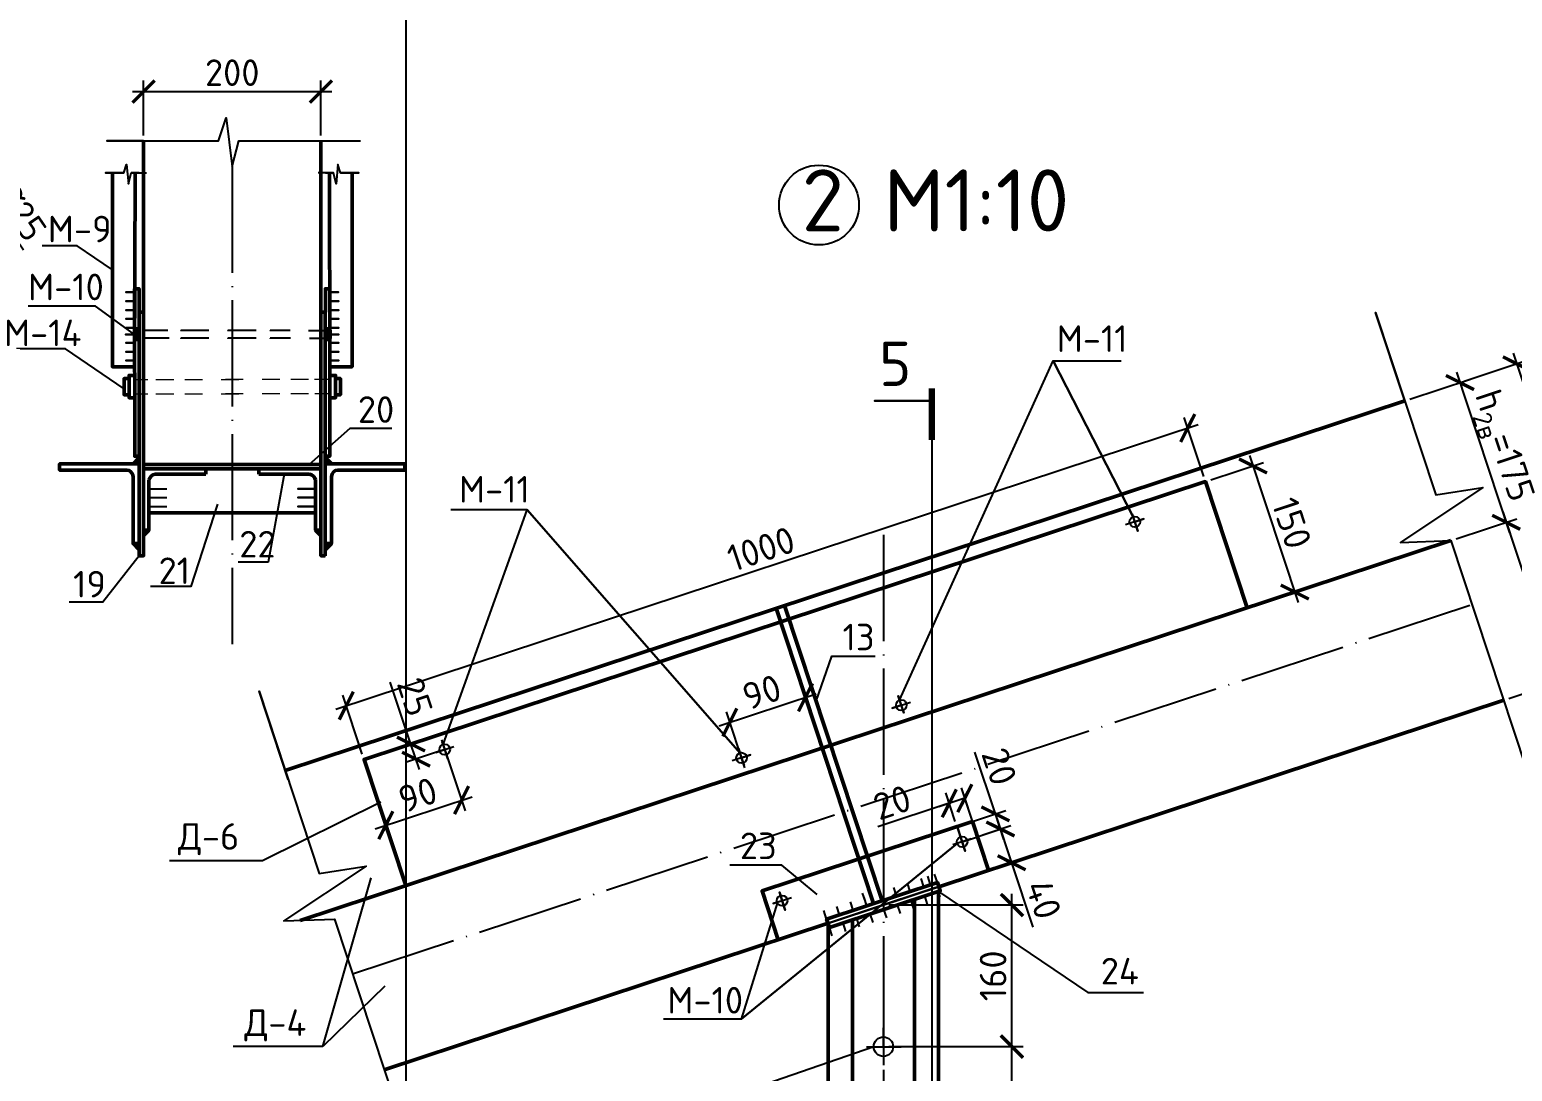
# Model space of a CAD drawing. Header units: millimetres. Extents: x -258556 to -95372, y 16759 to 83874.
# Drawn here: x -127405.7 to -127238.3, y 41852.1 to 41969.8 of the extents above; entities that cross this region are included whole.
import ezdxf

# ---------------------------------------------------------------- set-up
doc = ezdxf.new("R2010")
doc.units = ezdxf.units.MM
doc.header["$LTSCALE"] = 0.5
doc.linetypes.add('ACAD_ISO04W100', pattern=[30, 24, -3, 0, -3])
doc.layers.add('оси', color=7, linetype='ACAD_ISO04W100')
doc.layers.add('размеры', color=7, linetype='Continuous')
doc.layers.add('ТОЛСТЫЕ3', color=7, linetype='Continuous', lineweight=50)
doc.layers.add('ТОНКИЕе', color=7, linetype='Continuous', lineweight=25)
doc.styles.add('Наклонный3.5', font='isocpeur.ttf', dxfattribs={"height": 3})
doc.dimstyles.new('СТРОИТЕЛЬНЫЙ', dxfattribs={"dimtxt": 3, "dimasz": 2.5, "dimexe": 1.25, "dimexo": 0.625, "dimtad": 1, "dimdec": 0, "dimlfac": 100, "dimdsep": 46, "dimtxsty": 'Наклонный3.5', "dimblk1": 'ARCHTICK', "dimblk2": 'ARCHTICK', "dimsah": 1, "dimcen": 0, "dimdle": 1.25, "dimadec": 0, "dimazin": 0, "dimtfac": 0.75, "dimtdec": 0, "dimtmove": 0, "dimatfit": 3, "dimldrblk": 'ARCHTICK', "dimfxl": 1, "dimtolj": 1, "dimtzin": 0, "dimarcsym": 1})

# ---------------------------------------------------------------- blocks, each defined once
blk = doc.blocks.new('_ArchTick')
at = {"color": 0, "linetype": 'ByBlock', "const_width": 0.15}
blk.add_lwpolyline([(-0.5, -0.5), (0.5, 0.5)], dxfattribs=at)
blk = doc.blocks.new('*D671')
at = {"layer": 'Defpoints', "color": 0, "transparency": 16777216}
for p in [(-127274.97, 41924.78), (-127272.97, 41918.72), (-127367.92, 41887.36)]:
    blk.add_point(p, dxfattribs=at)
at = {"layer": 'размеры', "color": 0, "lineweight": -2, "transparency": 16777216}
for p, q in [((-127371.11, 41893.03), (-127273.78, 41925.17)), ((-127273.16, 41919.31), (-127275.36, 41925.97)), ((-127368.12, 41887.95), (-127370.32, 41894.61))]:
    blk.add_line(p, q, dxfattribs=at)
at = {"layer": 'размеры', "color": 0, "lineweight": -2, "transparency": 16777216, "xscale": 2.5, "yscale": 2.5, "zscale": 2.5}
for p, rotation in [((-127274.97, 41924.78), 18.27742371663998), ((-127369.93, 41893.42), 198.27742371664)]:
    blk.add_blockref('_ArchTick', p, dxfattribs=dict(at, rotation=rotation))
at = {"layer": 'размеры', "color": 0, "transparency": 16777216, "insert": (-127323.12, 41911.12), "char_height": 3, "attachment_point": 5, "rotation": 18.2774, "style": 'Наклонный3.5'}
blk.add_mtext('\\A1;1000', dxfattribs=at)
blk = doc.blocks.new('*D672')
at = {"layer": 'Defpoints', "color": 0, "transparency": 16777216}
for p in [(-127318.11, 41894.35), (-127316.22, 41888.64), (-127324.76, 41885.81)]:
    blk.add_point(p, dxfattribs=at)
at = {"layer": 'размеры', "color": 0, "lineweight": -2, "transparency": 16777216}
for p, q in [((-127316.41, 41889.23), (-127318.5, 41895.54)), ((-127327.84, 41891.14), (-127316.92, 41894.75)), ((-127324.96, 41886.41), (-127327.04, 41892.72))]:
    blk.add_line(p, q, dxfattribs=at)
at = {"layer": 'размеры', "color": 0, "lineweight": -2, "transparency": 16777216, "xscale": 2.5, "yscale": 2.5, "zscale": 2.5}
for p, rotation in [((-127318.11, 41894.35), 18.27742371667675), ((-127326.65, 41891.53), 198.2774237166767)]:
    blk.add_blockref('_ArchTick', p, dxfattribs=dict(at, rotation=rotation))
at = {"layer": 'размеры', "color": 0, "transparency": 16777216, "insert": (-127323.04, 41894.96), "char_height": 3, "attachment_point": 5, "rotation": 18.2774, "style": 'Наклонный3.5'}
blk.add_mtext('\\A1;90', dxfattribs=at)
blk = doc.blocks.new('*D673')
at = {"layer": 'Defpoints', "color": 0, "transparency": 16777216}
for p in [(-127359.38, 41890.18), (-127367.92, 41887.36), (-127356.92, 41882.75)]:
    blk.add_point(p, dxfattribs=at)
at = {"layer": 'размеры', "color": 0, "lineweight": -2, "transparency": 16777216}
for p, q in [((-127359.18, 41889.58), (-127356.53, 41881.56)), ((-127367.73, 41886.76), (-127365.08, 41878.74)), ((-127366.66, 41879.53), (-127355.74, 41883.14))]:
    blk.add_line(p, q, dxfattribs=at)
at = {"layer": 'размеры', "color": 0, "lineweight": -2, "transparency": 16777216, "xscale": 2.5, "yscale": 2.5, "zscale": 2.5}
for p, rotation in [((-127356.92, 41882.75), 18.27742371666263), ((-127365.47, 41879.92), 198.2774237166626)]:
    blk.add_blockref('_ArchTick', p, dxfattribs=dict(at, rotation=rotation))
at = {"layer": 'размеры', "color": 0, "transparency": 16777216, "insert": (-127361.86, 41883.35), "char_height": 3, "attachment_point": 5, "rotation": 18.2774, "style": 'Наклонный3.5'}
blk.add_mtext('\\A1;90', dxfattribs=at)
blk = doc.blocks.new('*D674')
at = {"layer": 'Defpoints', "color": 0, "transparency": 16777216}
for p in [(-127359.38, 41890.18), (-127362.63, 41889.09), (-127358.81, 41888.47)]:
    blk.add_point(p, dxfattribs=at)
at = {"layer": 'размеры', "color": 0, "lineweight": -2, "transparency": 16777216}
for p, q in [((-127362.63, 41889.09), (-127364.97, 41896.06)), ((-127359.97, 41889.98), (-127363.82, 41888.69)), ((-127359.4, 41888.27), (-127363.25, 41886.99)), ((-127361.67, 41886.2), (-127362.63, 41889.09))]:
    blk.add_line(p, q, dxfattribs=at)
at = {"layer": 'размеры', "color": 0, "lineweight": -2, "transparency": 16777216, "xscale": 2.5, "yscale": 2.5, "zscale": 2.5}
for p, rotation in [((-127362.63, 41889.09), 108.4896092949742), ((-127362.06, 41887.38), 288.4896092949742)]:
    blk.add_blockref('_ArchTick', p, dxfattribs=dict(at, rotation=rotation))
at = {"layer": 'размеры', "color": 0, "transparency": 16777216, "insert": (-127362.18, 41894.43), "char_height": 3, "attachment_point": 5, "rotation": 288.4896, "style": 'Наклонный3.5'}
blk.add_mtext('\\A1;25', dxfattribs=at)
blk = doc.blocks.new('*D675')
at = {"layer": 'Defpoints', "color": 0, "transparency": 16777216}
for p in [(-127272.97, 41918.72), (-127262.89, 41906.25), (-127268.26, 41904.47)]:
    blk.add_point(p, dxfattribs=at)
at = {"layer": 'размеры', "color": 0, "lineweight": -2, "transparency": 16777216}
for p, q in [((-127272.38, 41918.91), (-127266.41, 41920.88)), ((-127267.99, 41921.68), (-127262.5, 41905.06)), ((-127267.67, 41904.67), (-127261.71, 41906.64))]:
    blk.add_line(p, q, dxfattribs=at)
at = {"layer": 'размеры', "color": 0, "lineweight": -2, "transparency": 16777216, "xscale": 2.5, "yscale": 2.5, "zscale": 2.5}
for p, rotation in [((-127267.6, 41920.49), 108.277423716712), ((-127262.89, 41906.25), 288.277423716712)]:
    blk.add_blockref('_ArchTick', p, dxfattribs=dict(at, rotation=rotation))
at = {"layer": 'размеры', "color": 0, "transparency": 16777216, "insert": (-127263.23, 41914.04), "char_height": 3, "attachment_point": 5, "rotation": 288.2774, "style": 'Наклонный3.5'}
blk.add_mtext('\\A1;150', dxfattribs=at)
blk = doc.blocks.new('*D676')
at = {"layer": 'Defpoints', "color": 0, "transparency": 16777216}
for p in [(-127250.48, 41927.85), (-127239.04, 41914.13), (-127245.27, 41912.07)]:
    blk.add_point(p, dxfattribs=at)
at = {"layer": 'размеры', "color": 0, "lineweight": -2, "transparency": 16777216}
for p, q in [((-127249.89, 41928.04), (-127243.06, 41930.3)), ((-127244.64, 41931.09), (-127238.65, 41912.94)), ((-127244.67, 41912.27), (-127237.85, 41914.52))]:
    blk.add_line(p, q, dxfattribs=at)
at = {"layer": 'размеры', "color": 0, "lineweight": -2, "transparency": 16777216, "xscale": 2.5, "yscale": 2.5, "zscale": 2.5}
for p, rotation in [((-127244.25, 41929.91), 108.2774237166735), ((-127239.04, 41914.13), 288.2774237166735)]:
    blk.add_blockref('_ArchTick', p, dxfattribs=dict(at, rotation=rotation))
at = {"layer": 'размеры', "color": 0, "transparency": 16777216, "insert": (-127239.63, 41922.68), "char_height": 3, "attachment_point": 5, "rotation": 288.2774, "style": 'Наклонный3.5'}
blk.add_mtext('\\A1;h{\\H0.7x;\\S^ 2в;}=175', dxfattribs=at)
blk = doc.blocks.new('*D677')
at = {"layer": 'Defpoints', "color": 0, "transparency": 16777216}
for p in [(-127245.27, 41912.07), (-127233.08, 41896.09), (-127239.31, 41894.04)]:
    blk.add_point(p, dxfattribs=at)
at = {"layer": 'размеры', "color": 0, "lineweight": -2, "transparency": 16777216}
for p, q in [((-127239.43, 41915.31), (-127232.69, 41894.91)), ((-127244.67, 41912.27), (-127237.85, 41914.52)), ((-127238.72, 41894.23), (-127231.9, 41896.49))]:
    blk.add_line(p, q, dxfattribs=at)
at = {"layer": 'размеры', "color": 0, "lineweight": -2, "transparency": 16777216, "xscale": 2.5, "yscale": 2.5, "zscale": 2.5}
for p, rotation in [((-127239.04, 41914.13), 108.2774237166893), ((-127233.08, 41896.09), 288.2774237166893)]:
    blk.add_blockref('_ArchTick', p, dxfattribs=dict(at, rotation=rotation))
at = {"layer": 'размеры', "color": 0, "transparency": 16777216, "insert": (-127234.04, 41905.78), "char_height": 3, "attachment_point": 5, "rotation": 288.2774, "style": 'Наклонный3.5'}
blk.add_mtext('\\A1;h{\\H0.7x;\\S^ 1в;}=200', dxfattribs=at)
blk = doc.blocks.new('*D678')
at = {"layer": 'Defpoints', "color": 0, "transparency": 16777216}
for p in [(-127244.25, 41929.91), (-127226.67, 41898.21), (-127233.08, 41896.09)]:
    blk.add_point(p, dxfattribs=at)
at = {"layer": 'размеры', "color": 0, "lineweight": -2, "transparency": 16777216}
for p, q in [((-127243.66, 41930.1), (-127236.65, 41932.42)), ((-127238.23, 41933.21), (-127226.27, 41897.03)), ((-127232.49, 41896.29), (-127225.48, 41898.61))]:
    blk.add_line(p, q, dxfattribs=at)
at = {"layer": 'размеры', "color": 0, "lineweight": -2, "transparency": 16777216, "xscale": 2.5, "yscale": 2.5, "zscale": 2.5}
for p, rotation in [((-127237.83, 41932.02), 108.2774237166189), ((-127226.67, 41898.21), 288.2774237166189)]:
    blk.add_blockref('_ArchTick', p, dxfattribs=dict(at, rotation=rotation))
at = {"layer": 'размеры', "color": 0, "transparency": 16777216, "insert": (-127230.23, 41915.79), "char_height": 3, "attachment_point": 5, "rotation": 288.2774, "style": 'Наклонный3.5'}
blk.add_mtext('\\A1;375', dxfattribs=at)
blk = doc.blocks.new('*D679')
at = {"layer": 'Defpoints', "color": 0, "transparency": 16777216}
for p in [(-127296.68, 41881.21), (-127301.01, 41879.76), (-127300.43, 41878.05)]:
    blk.add_point(p, dxfattribs=at)
at = {"layer": 'размеры', "color": 0, "lineweight": -2, "transparency": 16777216}
for p, q in [((-127296.68, 41881.21), (-127299.01, 41888.18)), ((-127300.41, 41879.96), (-127295.5, 41881.6)), ((-127299.84, 41878.25), (-127294.93, 41879.9)), ((-127295.71, 41878.31), (-127296.68, 41881.21))]:
    blk.add_line(p, q, dxfattribs=at)
at = {"layer": 'размеры', "color": 0, "lineweight": -2, "transparency": 16777216, "xscale": 2.5, "yscale": 2.5, "zscale": 2.5}
for p, rotation in [((-127296.68, 41881.21), 108.4965532206105), ((-127296.11, 41879.5), 288.4965532206105)]:
    blk.add_blockref('_ArchTick', p, dxfattribs=dict(at, rotation=rotation))
at = {"layer": 'размеры', "color": 0, "transparency": 16777216, "insert": (-127296.23, 41886.55), "char_height": 3, "attachment_point": 5, "rotation": 288.4966, "style": 'Наклонный3.5'}
blk.add_mtext('\\A1;20', dxfattribs=at)
blk = doc.blocks.new('*D680')
at = {"layer": 'Defpoints', "color": 0, "transparency": 16777216}
for p in [(-127298.7, 41878.64), (-127294.85, 41875.69), (-127297.44, 41874.84)]:
    blk.add_point(p, dxfattribs=at)
at = {"layer": 'размеры', "color": 0, "lineweight": -2, "transparency": 16777216}
for p, q in [((-127298.1, 41878.83), (-127294.92, 41879.88)), ((-127296.5, 41880.68), (-127294.85, 41875.69)), ((-127296.85, 41875.03), (-127293.67, 41876.08)), ((-127294.85, 41875.69), (-127292.45, 41868.43))]:
    blk.add_line(p, q, dxfattribs=at)
at = {"layer": 'размеры', "color": 0, "lineweight": -2, "transparency": 16777216, "xscale": 2.5, "yscale": 2.5, "zscale": 2.5}
for p, rotation in [((-127296.11, 41879.49), 108.2774237166432), ((-127294.85, 41875.69), 288.2774237166432)]:
    blk.add_blockref('_ArchTick', p, dxfattribs=dict(at, rotation=rotation))
at = {"layer": 'размеры', "color": 0, "transparency": 16777216, "insert": (-127291.24, 41871.54), "char_height": 3, "attachment_point": 5, "rotation": 288.2774, "style": 'Наклонный3.5'}
blk.add_mtext('\\A1;40', dxfattribs=at)
blk = doc.blocks.new('*D681')
at = {"layer": 'Defpoints', "color": 0, "transparency": 16777216}
for p in [(-127300.13, 41882.97), (-127299.26, 41880.34), (-127301.01, 41879.76)]:
    blk.add_point(p, dxfattribs=at)
at = {"layer": 'размеры', "color": 0, "lineweight": -2, "transparency": 16777216}
for p, q in [((-127301.2, 41880.35), (-127302.27, 41883.58)), ((-127299.45, 41880.93), (-127300.52, 41884.16)), ((-127301.88, 41882.4), (-127309.96, 41879.73)), ((-127300.13, 41882.97), (-127303.06, 41882))]:
    blk.add_line(p, q, dxfattribs=at)
at = {"layer": 'размеры', "color": 0, "lineweight": -2, "transparency": 16777216, "xscale": 2.5, "yscale": 2.5, "zscale": 2.5}
for p, rotation in [((-127301.88, 41882.4), 198.2774237167337), ((-127300.13, 41882.97), 18.27742371673369)]:
    blk.add_blockref('_ArchTick', p, dxfattribs=dict(at, rotation=rotation))
at = {"layer": 'размеры', "color": 0, "transparency": 16777216, "insert": (-127308.33, 41882.5), "char_height": 3, "attachment_point": 5, "rotation": 18.2774, "style": 'Наклонный3.5'}
blk.add_mtext('\\A1;20', dxfattribs=at)
blk = doc.blocks.new('*D684')
at = {"layer": 'Defpoints', "color": 0, "transparency": 16777216}
for p in [(-127309.31, 41854.94), (-127294.81, 41854.94), (-127309.31, 41838.92)]:
    blk.add_point(p, dxfattribs=at)
at = {"layer": 'размеры', "color": 0, "lineweight": -2, "transparency": 16777216}
for p, q in [((-127308.69, 41854.94), (-127293.56, 41854.94)), ((-127294.81, 41837.67), (-127294.81, 41856.19)), ((-127308.69, 41838.92), (-127293.56, 41838.92))]:
    blk.add_line(p, q, dxfattribs=at)
at = {"layer": 'размеры', "color": 0, "lineweight": -2, "transparency": 16777216, "xscale": 2.5, "yscale": 2.5, "zscale": 2.5}
for p, rotation in [((-127294.81, 41854.94), 90), ((-127294.81, 41838.92), 270)]:
    blk.add_blockref('_ArchTick', p, dxfattribs=dict(at, rotation=rotation))
at = {"layer": 'размеры', "color": 0, "transparency": 16777216, "insert": (-127296.94, 41846.93), "char_height": 3, "attachment_point": 5, "rotation": 90, "style": 'Наклонный3.5'}
blk.add_mtext('\\A1;160', dxfattribs=at)
blk = doc.blocks.new('*D685')
at = {"layer": 'Defpoints', "color": 0, "transparency": 16777216}
for p in [(-127309.31, 41870.92), (-127294.81, 41870.92), (-127309.31, 41854.92)]:
    blk.add_point(p, dxfattribs=at)
at = {"layer": 'размеры', "color": 0, "lineweight": -2, "transparency": 16777216}
for p, q in [((-127294.81, 41853.67), (-127294.81, 41872.17)), ((-127308.69, 41870.92), (-127293.56, 41870.92)), ((-127308.69, 41854.92), (-127293.56, 41854.92))]:
    blk.add_line(p, q, dxfattribs=at)
at = {"layer": 'размеры', "color": 0, "lineweight": -2, "transparency": 16777216, "xscale": 2.5, "yscale": 2.5, "zscale": 2.5}
for p, rotation in [((-127294.81, 41870.92), 90), ((-127294.81, 41854.92), 270)]:
    blk.add_blockref('_ArchTick', p, dxfattribs=dict(at, rotation=rotation))
at = {"layer": 'размеры', "color": 0, "transparency": 16777216, "insert": (-127296.94, 41862.92), "char_height": 3, "attachment_point": 5, "rotation": 90, "style": 'Наклонный3.5'}
blk.add_mtext('\\A1;160', dxfattribs=at)
blk = doc.blocks.new('*D874')
at = {"layer": 'Defpoints', "color": 0, "transparency": 16777216}
for p in [(-127416.56, 41953.6), (-127412.07, 41953.28), (-127414.99, 41951.29)]:
    blk.add_point(p, dxfattribs=at)
at = {"layer": 'размеры', "color": 0, "lineweight": -2, "transparency": 16777216}
for p, q in [((-127416.05, 41953.95), (-127412.61, 41956.3)), ((-127414.35, 41956.63), (-127412.07, 41953.28)), ((-127414.47, 41951.64), (-127411.03, 41953.98)), ((-127412.07, 41953.28), (-127406.35, 41944.89))]:
    blk.add_line(p, q, dxfattribs=at)
at = {"layer": 'размеры', "color": 0, "lineweight": -2, "transparency": 16777216, "xscale": 2.5, "yscale": 2.5, "zscale": 2.5}
for p, rotation in [((-127413.64, 41955.59), 124.2808990087312), ((-127412.07, 41953.28), 304.2808990087312)]:
    blk.add_blockref('_ArchTick', p, dxfattribs=dict(at, rotation=rotation))
at = {"layer": 'размеры', "color": 0, "transparency": 16777216, "insert": (-127406.72, 41949.21), "char_height": 3, "attachment_point": 5, "rotation": 304.2809, "style": 'Наклонный3.5'}
blk.add_mtext('\\A1;%%C25', dxfattribs=at)
blk = doc.blocks.new('*D875')
at = {"layer": 'Defpoints', "color": 0, "transparency": 16777216}
for p in [(-127372.8, 41962.77), (-127392.8, 41957.2), (-127372.8, 41957.2)]:
    blk.add_point(p, dxfattribs=at)
at = {"layer": 'размеры', "color": 0, "lineweight": -2, "transparency": 16777216}
for p, q in [((-127392.8, 41957.82), (-127392.8, 41964.02)), ((-127372.8, 41957.82), (-127372.8, 41964.02)), ((-127394.05, 41962.77), (-127371.55, 41962.77))]:
    blk.add_line(p, q, dxfattribs=at)
at = {"layer": 'размеры', "color": 0, "lineweight": -2, "transparency": 16777216, "xscale": 2.5, "yscale": 2.5, "zscale": 2.5, "rotation": 180}
blk.add_blockref('_ArchTick', (-127392.8, 41962.77), dxfattribs=at)
at = {"layer": 'размеры', "color": 0, "lineweight": -2, "transparency": 16777216, "xscale": 2.5, "yscale": 2.5, "zscale": 2.5}
blk.add_blockref('_ArchTick', (-127372.8, 41962.77), dxfattribs=at)
at = {"layer": 'размеры', "color": 0, "transparency": 16777216, "insert": (-127382.8, 41964.9), "char_height": 3, "attachment_point": 5, "style": 'Наклонный3.5'}
blk.add_mtext('\\A1;200', dxfattribs=at)

msp = doc.modelspace()

# ---------------------------------------------------------------- linework, layer by layer
at = {"color": 7, "linetype": 'Continuous', "lineweight": 35, "true_color": 0x000007}
for points in [[(-127393.312, 41934.994), (-127393.312, 41940.501), (-127393.811, 41940.501)], [(-127372.279, 41934.994), (-127372.279, 41940.501), (-127371.78, 41940.501)], [(-127393.312, 41937.85), (-127392.795, 41937.85), (-127392.795, 41937.85)], [(-127372.279, 41937.85), (-127372.795, 41937.85), (-127372.795, 41937.85)]]:
    msp.add_lwpolyline(points, dxfattribs=at)
at = {"color": 7, "linetype": 'Continuous', "lineweight": 25, "true_color": 0x000007}
for points in [[(-127393.621, 41935.833), (-127393.828, 41935.833), (-127393.828, 41935.833)], [(-127393.621, 41934.869), (-127393.828, 41934.869), (-127393.828, 41935.833)], [(-127393.312, 41935.799), (-127393.312, 41934.938), (-127393.312, 41935.351), (-127393.312, 41935.971), (-127393.621, 41935.971), (-127393.621, 41934.766), (-127393.312, 41934.766)], [(-127385.427, 41935.799), (-127388.593, 41935.799), (-127388.593, 41935.799)], [(-127380.113, 41935.799), (-127383.279, 41935.799), (-127383.279, 41935.799)], [(-127376.269, 41935.799), (-127378.529, 41935.799), (-127378.529, 41935.799)], [(-127374.203, 41935.799), (-127372.295, 41935.799), (-127372.295, 41935.799)], [(-127372.295, 41935.971), (-127371.951, 41935.971), (-127371.951, 41934.766), (-127372.295, 41934.766)], [(-127372.279, 41935.799), (-127372.279, 41934.938), (-127372.279, 41935.351), (-127372.279, 41935.971), (-127371.969, 41935.971), (-127371.969, 41934.766), (-127372.279, 41934.766)], [(-127371.969, 41935.833), (-127371.763, 41935.833), (-127371.763, 41935.833)], [(-127371.969, 41934.869), (-127371.763, 41934.869), (-127371.763, 41935.833)], [(-127371.951, 41935.833), (-127371.779, 41935.833), (-127371.779, 41935.833)], [(-127371.951, 41934.869), (-127371.779, 41934.869), (-127371.779, 41935.833)], [(-127385.427, 41934.938), (-127388.593, 41934.938), (-127388.593, 41934.938)], [(-127380.113, 41934.938), (-127383.279, 41934.938), (-127383.279, 41934.938)], [(-127376.217, 41934.938), (-127378.522, 41934.938), (-127378.522, 41934.938)], [(-127373.706, 41934.938), (-127372.295, 41934.938), (-127372.295, 41934.938)]]:
    msp.add_lwpolyline(points, dxfattribs=at)
at = {"color": 7, "linetype": 'Continuous', "lineweight": 18, "true_color": 0x000007}
for points in [[(-127394.448, 41930.364), (-127394.999, 41930.364), (-127394.999, 41929.848), (-127394.999, 41928.54), (-127394.448, 41928.54)], [(-127393.76, 41930.708), (-127394.448, 41930.708), (-127394.448, 41928.196), (-127393.76, 41928.196)], [(-127371.831, 41930.708), (-127371.142, 41930.708), (-127371.142, 41928.196), (-127371.831, 41928.196)], [(-127371.142, 41930.364), (-127370.592, 41930.364), (-127370.592, 41929.848), (-127370.592, 41928.54), (-127371.142, 41928.54)]]:
    msp.add_lwpolyline(points, dxfattribs=at)
at = {"color": 7, "linetype": 'Continuous', "lineweight": 5, "true_color": 0x000007}
for points in [[(-127393.76, 41930.261), (-127392.341, 41930.261), (-127392.341, 41930.261)], [(-127391.402, 41930.261), (-127389.406, 41930.261), (-127389.406, 41930.261)], [(-127388.149, 41930.261), (-127386.153, 41930.261), (-127386.153, 41930.261)], [(-127384.036, 41930.261), (-127382.039, 41930.261), (-127382.039, 41930.261)], [(-127381.555, 41930.261), (-127383.551, 41930.261), (-127383.551, 41930.261)], [(-127377.441, 41930.261), (-127379.438, 41930.261), (-127379.438, 41930.261)], [(-127374.188, 41930.261), (-127376.185, 41930.261), (-127376.185, 41930.261)], [(-127371.831, 41930.261), (-127373.499, 41930.261), (-127373.499, 41930.261)], [(-127393.76, 41928.643), (-127392.32, 41928.643), (-127392.32, 41928.643)], [(-127391.402, 41928.643), (-127389.406, 41928.643), (-127389.406, 41928.643)], [(-127388.149, 41928.643), (-127386.153, 41928.643), (-127386.153, 41928.643)], [(-127384.036, 41928.643), (-127382.039, 41928.643), (-127382.039, 41928.643)], [(-127381.555, 41928.643), (-127383.551, 41928.643), (-127383.551, 41928.643)], [(-127377.441, 41928.643), (-127379.438, 41928.643), (-127379.438, 41928.643)], [(-127374.188, 41928.643), (-127376.185, 41928.643), (-127376.185, 41928.643)], [(-127371.831, 41928.643), (-127373.467, 41928.643), (-127373.467, 41928.643)]]:
    msp.add_lwpolyline(points, dxfattribs=at)
at = {"color": 7, "linetype": 'Continuous', "lineweight": 50, "true_color": 0x000007}
for points in [[(-127393.295, 41920.722), (-127397.288, 41920.722), (-127402.281, 41920.722), (-127402.281, 41920.034), (-127394.707, 41920.034)], [(-127393.984, 41920.722), (-127393.295, 41921.428), (-127393.295, 41921.428)], [(-127371.607, 41920.722), (-127372.295, 41921.428), (-127372.295, 41921.428)], [(-127372.295, 41920.722), (-127368.303, 41920.722), (-127363.31, 41920.722), (-127363.31, 41920.034), (-127370.884, 41920.034)], [(-127393.984, 41919.294), (-127393.984, 41911.722), (-127393.295, 41911.722)], [(-127371.607, 41919.294), (-127371.607, 41911.722), (-127372.295, 41911.722)], [(-127393.295, 41911.017), (-127393.984, 41911.722), (-127393.984, 41911.722)], [(-127372.295, 41911.017), (-127371.607, 41911.722), (-127371.607, 41911.722)]]:
    msp.add_lwpolyline(points, dxfattribs=at)
for points in [[(-127393.984, 41919.294), (-127394.035, 41919.707), (-127394.328, 41920.017), (-127394.707, 41920.034)], [(-127371.607, 41919.294), (-127371.555, 41919.707), (-127371.263, 41920.017), (-127370.884, 41920.034)], [(-127392.195, 41918.911), (-127392.144, 41919.2), (-127391.851, 41919.51), (-127391.504, 41919.565)], [(-127373.395, 41918.911), (-127373.447, 41919.2), (-127373.74, 41919.51), (-127374.087, 41919.565)]]:
    msp.add_open_spline(points, degree=3, dxfattribs=at)
at = {"layer": 'оси'}
for points in [[(-127382.795, 41954.294), (-127382.795, 41900.38)], [(-127309.311, 41912.702), (-127309.311, 41825.243)], [(-127369.225, 41863.128), (-127242.885, 41904.856)]]:
    msp.add_lwpolyline(points, dxfattribs=at)
at = {"layer": 'ТОЛСТЫЕ3'}
for points in [[(-127392.795, 41937.85), (-127392.795, 41957.196)], [(-127372.795, 41937.85), (-127372.795, 41957.196)], [(-127396.311, 41953.602), (-127396.311, 41931.688), (-127393.811, 41931.688), (-127393.766, 41953.602)], [(-127369.28, 41953.602), (-127369.28, 41931.688), (-127371.78, 41931.688), (-127371.825, 41953.602)], [(-127393.295, 41921.579), (-127393.794, 41921.579), (-127393.811, 41940.501), (-127393.312, 41940.501), (-127393.312, 41937.85)], [(-127372.295, 41921.579), (-127371.796, 41921.579), (-127371.78, 41940.501), (-127372.279, 41940.501), (-127372.279, 41937.85)], [(-127393.295, 41910.35), (-127393.295, 41937.85), (-127392.795, 41937.85), (-127392.795, 41910.35), (-127393.295, 41910.35)], [(-127372.295, 41910.35), (-127372.295, 41937.85), (-127372.795, 41937.85), (-127372.795, 41910.35), (-127372.295, 41910.35)], [(-127393.621, 41934.869), (-127393.828, 41934.869), (-127393.828, 41935.833), (-127393.621, 41935.833), (-127393.621, 41935.971), (-127393.312, 41935.971), (-127393.312, 41934.766), (-127393.621, 41934.766), (-127393.621, 41935.971)], [(-127371.969, 41934.869), (-127371.763, 41934.869), (-127371.763, 41935.833), (-127371.969, 41935.833), (-127371.969, 41935.971), (-127372.279, 41935.971), (-127372.279, 41934.766), (-127371.969, 41934.766), (-127371.969, 41935.971)], [(-127394.448, 41928.54), (-127394.999, 41928.54), (-127394.999, 41930.364), (-127394.448, 41930.364)], [(-127393.802, 41930.708), (-127394.448, 41930.708), (-127394.448, 41928.196), (-127393.8, 41928.196)], [(-127371.788, 41930.708), (-127371.142, 41930.708), (-127371.142, 41928.196), (-127371.791, 41928.196)], [(-127371.142, 41928.54), (-127370.592, 41928.54), (-127370.592, 41930.364), (-127371.142, 41930.364)], [(-127376.819, 41886.12), (-127250.479, 41927.848)], [(-127392.795, 41920.665), (-127372.795, 41920.665), (-127372.795, 41920.165)], [(-127392.795, 41920.165), (-127385.795, 41920.165), (-127385.795, 41919.565)], [(-127385.795, 41920.165), (-127379.795, 41920.165)], [(-127372.795, 41920.165), (-127379.795, 41920.165), (-127379.795, 41919.565)], [(-127392.795, 41913.257), (-127392.195, 41913.257), (-127392.195, 41918.911)], [(-127385.795, 41919.565), (-127391.504, 41919.565)], [(-127379.795, 41919.565), (-127374.087, 41919.565)], [(-127372.795, 41913.257), (-127373.395, 41913.257), (-127373.395, 41918.911)], [(-127363.219, 41873.112), (-127367.923, 41887.355), (-127272.969, 41918.717), (-127268.264, 41904.474)], [(-127392.195, 41915.584), (-127392.195, 41915.198), (-127373.395, 41915.198)], [(-127392.195, 41913.257), (-127392.795, 41912.625)], [(-127375.127, 41869.179), (-127245.267, 41912.069)], [(-127373.395, 41913.257), (-127372.795, 41912.625)], [(-127321.428, 41904.415), (-127310.417, 41871.078)], [(-127309.468, 41871.392), (-127320.478, 41904.729)], [(-127303.061, 41872.981), (-127239.311, 41894.037)], [(-127321.18, 41866.997), (-127322.997, 41872.497), (-127299.261, 41880.345), (-127297.442, 41874.837)], [(-127315.404, 41868.378), (-127315.718, 41869.328), (-127303.218, 41873.456), (-127302.904, 41872.506), (-127315.404, 41868.378)], [(-127312.811, 41869.234), (-127312.811, 41834.417), (-127305.811, 41834.417), (-127305.811, 41871.546)], [(-127303.102, 41872.441), (-127303.061, 41825.243)], [(-127365.652, 41852.309), (-127315.561, 41868.853)], [(-127315.561, 41825.243), (-127315.561, 41868.853)]]:
    msp.add_lwpolyline(points, dxfattribs=at)
at = {"layer": 'ТОНКИЕе', "color": 6}
msp.add_lwpolyline([(-127153.225, 42005.398), (-127363.225, 42005.398), (-127363.225, 41357.464)], dxfattribs=at)
at = {"layer": 'ТОНКИЕе'}
for points in [[(-127392.795, 41957.196), (-127396.939, 41957.196), (-127384.357, 41957.196), (-127383.492, 41959.816), (-127382.795, 41954.294), (-127382.069, 41957.196), (-127368.318, 41957.196)], [(-127392.795, 41957.196), (-127392.795, 41957.196), (-127392.795, 41910.35)], [(-127372.795, 41957.196), (-127372.795, 41957.196), (-127372.795, 41910.35)], [(-127372.795, 41957.196), (-127372.795, 41957.196), (-127372.795, 41910.35)], [(-127395.812, 41953.602), (-127397.082, 41953.602), (-127395.025, 41953.602), (-127394.724, 41954.526), (-127394.512, 41952.364), (-127394.22, 41953.602), (-127392.481, 41953.602)], [(-127396.311, 41953.602), (-127396.311, 41931.688)], [(-127395.025, 41953.602), (-127395.812, 41953.602)], [(-127393.312, 41953.602), (-127394.22, 41953.602)], [(-127393.811, 41940.501), (-127393.811, 41953.602)], [(-127369.779, 41953.602), (-127368.508, 41953.602), (-127370.566, 41953.602), (-127370.866, 41954.526), (-127371.079, 41952.364), (-127371.371, 41953.602), (-127373.11, 41953.602)], [(-127372.279, 41953.602), (-127371.371, 41953.602)], [(-127371.78, 41940.501), (-127371.78, 41953.602)], [(-127370.566, 41953.602), (-127369.779, 41953.602)], [(-127369.28, 41953.602), (-127369.28, 41931.688)], [(-127396.311, 41942.645), (-127400.296, 41945.331), (-127404.238, 41945.331)], [(-127393.812, 41940.101), (-127394.812, 41940.101), (-127393.812, 41940.101), (-127393.812, 41939.101)], [(-127393.811, 41940.501), (-127393.794, 41931.688), (-127393.794, 41921.579), (-127393.295, 41921.579)], [(-127371.78, 41940.501), (-127371.796, 41931.688), (-127371.796, 41921.579), (-127372.295, 41921.579)], [(-127371.797, 41940.101), (-127370.797, 41940.101), (-127371.797, 41940.101), (-127371.797, 41939.101)], [(-127393.828, 41935.351), (-127398.247, 41938.52), (-127405.844, 41938.52)], [(-127393.811, 41939.101), (-127394.811, 41939.101), (-127393.811, 41939.101), (-127393.811, 41938.101)], [(-127371.78, 41939.101), (-127370.78, 41939.101), (-127371.78, 41939.101), (-127371.78, 41938.101)], [(-127393.811, 41938.101), (-127394.811, 41938.101), (-127393.811, 41938.101), (-127393.811, 41937.101)], [(-127393.811, 41937.101), (-127394.811, 41937.101), (-127393.811, 41937.101), (-127393.811, 41936.101)], [(-127392.795, 41910.35), (-127393.295, 41910.35), (-127393.295, 41937.85), (-127393.295, 41937.85), (-127392.795, 41937.85)], [(-127372.795, 41910.35), (-127372.295, 41910.35), (-127372.295, 41937.85), (-127372.795, 41937.85)], [(-127372.795, 41910.35), (-127372.295, 41910.35), (-127372.295, 41937.85), (-127372.295, 41937.85), (-127372.795, 41937.85)], [(-127371.78, 41938.101), (-127370.78, 41938.101), (-127371.78, 41938.101), (-127371.78, 41937.101)], [(-127371.78, 41937.101), (-127370.78, 41937.101), (-127371.78, 41937.101), (-127371.78, 41936.101)], [(-127250.479, 41927.848), (-127253.771, 41937.818), (-127246.973, 41917.236), (-127241.663, 41918.044), (-127250.974, 41911.864), (-127245.267, 41912.069), (-127236.764, 41886.325)], [(-127393.828, 41935.351), (-127394.828, 41935.351), (-127393.828, 41935.351), (-127393.828, 41934.351)], [(-127393.811, 41936.101), (-127394.811, 41936.101), (-127393.811, 41936.101), (-127393.811, 41935.101)], [(-127390.061, 41935.799), (-127392.695, 41935.799)], [(-127374.133, 41935.799), (-127372.896, 41935.799)], [(-127371.78, 41936.101), (-127370.78, 41936.101), (-127371.78, 41936.101), (-127371.78, 41935.101)], [(-127371.763, 41935.351), (-127370.763, 41935.351), (-127371.763, 41935.351), (-127371.763, 41934.351)], [(-127394.999, 41929.194), (-127401.596, 41933.725), (-127407.143, 41933.725)], [(-127393.811, 41934.388), (-127394.811, 41934.388), (-127393.811, 41934.388), (-127393.811, 41933.388)], [(-127389.929, 41934.938), (-127392.731, 41934.938)], [(-127374.088, 41934.938), (-127372.86, 41934.938)], [(-127371.78, 41934.388), (-127370.78, 41934.388), (-127371.78, 41934.388), (-127371.78, 41933.388)], [(-127393.811, 41933.388), (-127394.811, 41933.388), (-127393.811, 41933.388), (-127393.811, 41932.388)], [(-127393.811, 41932.388), (-127394.811, 41932.388), (-127393.811, 41932.388), (-127393.811, 41931.388)], [(-127371.78, 41933.388), (-127370.78, 41933.388), (-127371.78, 41933.388), (-127371.78, 41932.388)], [(-127371.78, 41932.388), (-127370.78, 41932.388), (-127371.78, 41932.388), (-127371.78, 41931.388)], [(-127307.482, 41894.048), (-127290.147, 41932.35), (-127281.134, 41914.757), (-127290.147, 41932.35), (-127282.495, 41932.35)], [(-127396.311, 41931.688), (-127393.794, 41931.688)], [(-127369.28, 41931.688), (-127371.796, 41931.688)], [(-127376.819, 41886.12), (-127376.819, 41886.12), (-127250.479, 41927.848)], [(-127303.843, 41927.85), (-127310.328, 41927.85), (-127303.843, 41927.85), (-127307.269, 41927.85)], [(-127374.107, 41920.665), (-127369.503, 41924.762), (-127364.781, 41924.762)], [(-127303.843, 41923.421), (-127303.843, 41809.103)], [(-127392.795, 41920.165), (-127392.795, 41920.665), (-127372.795, 41920.665)], [(-127392.795, 41920.165), (-127392.795, 41913.165)], [(-127392.195, 41918.911), (-127392.195, 41917.911), (-127391.195, 41917.911), (-127390.195, 41917.911)], [(-127376.941, 41919.565), (-127378.729, 41909.609), (-127382.132, 41909.609)], [(-127373.395, 41918.911), (-127373.395, 41917.911), (-127375.395, 41917.911), (-127373.395, 41917.911), (-127373.395, 41916.911), (-127375.395, 41916.911), (-127373.395, 41916.911), (-127373.395, 41915.911), (-127375.395, 41915.911), (-127373.395, 41915.911), (-127373.395, 41914.911)], [(-127319.971, 41903.193), (-127272.969, 41918.717), (-127268.264, 41904.474)], [(-127269.676, 41908.747), (-127272.969, 41918.717)], [(-127392.195, 41917.911), (-127392.195, 41916.911), (-127391.195, 41916.911), (-127390.195, 41916.911)], [(-127392.195, 41916.911), (-127392.195, 41915.911), (-127391.195, 41915.911), (-127390.195, 41915.911)], [(-127392.195, 41916.084), (-127392.195, 41915.084)], [(-127392.195, 41915.198), (-127373.395, 41915.198)], [(-127392.195, 41915.084), (-127392.195, 41914.084)], [(-127384.449, 41916.16), (-127387.453, 41906.897), (-127392.024, 41906.897)], [(-127359.001, 41889.038), (-127349.525, 41915.534), (-127325.492, 41888.052), (-127349.525, 41915.534), (-127358.119, 41915.534)], [(-127280.943, 41914.188), (-127281.229, 41915.041), (-127280.592, 41913.136), (-127280.943, 41914.188), (-127279.924, 41914.524), (-127281.988, 41913.843)], [(-127375.127, 41869.179), (-127245.267, 41912.069)], [(-127393.295, 41910.35), (-127397.405, 41905.122), (-127401.202, 41905.122)], [(-127310.574, 41871.553), (-127321.428, 41904.415)], [(-127309.468, 41871.392), (-127320.478, 41904.729)], [(-127315.267, 41888.95), (-127318.56, 41898.92)], [(-127316.913, 41893.935), (-127315.151, 41899.028), (-127310.226, 41899.028)], [(-127376.481, 41885.097), (-127379.774, 41895.067), (-127372.976, 41874.485), (-127367.666, 41875.293), (-127376.976, 41869.113), (-127371.27, 41869.318), (-127362.767, 41843.574)], [(-127365.652, 41852.309), (-127365.652, 41852.309), (-127239.311, 41894.037)], [(-127307.292, 41893.479), (-127307.007, 41892.626), (-127307.644, 41894.531), (-127307.292, 41893.479), (-127308.311, 41893.143), (-127306.247, 41893.825)], [(-127358.82, 41888.467), (-127359.099, 41889.322), (-127358.476, 41887.412), (-127358.82, 41888.467), (-127359.839, 41888.13), (-127357.775, 41888.812)], [(-127325.32, 41887.525), (-127325.041, 41886.669), (-127325.664, 41888.579), (-127325.32, 41887.525), (-127324.301, 41887.862), (-127326.365, 41887.18)], [(-127367.923, 41887.355), (-127367.923, 41887.355), (-127363.219, 41873.112)], [(-127366.022, 41882.535), (-127379.383, 41875.902), (-127389.866, 41875.902)], [(-127309.311, 41882.917), (-127309.311, 41871.444)], [(-127297.442, 41874.837), (-127300.107, 41882.908)], [(-127322.997, 41872.497), (-127299.258, 41880.338), (-127297.442, 41874.837)], [(-127299.258, 41880.338), (-127322.997, 41872.497)], [(-127300.435, 41878.054), (-127301.006, 41879.761), (-127300.083, 41877.002), (-127300.435, 41878.054), (-127299.416, 41878.39), (-127301.48, 41877.709)], [(-127297.442, 41874.837), (-127298.696, 41878.635)], [(-127321.258, 41871.234), (-127325.364, 41858.027), (-127301.004, 41877.866), (-127325.364, 41858.027), (-127334.136, 41858.027)], [(-127316.788, 41872.082), (-127320.794, 41875.402), (-127326.647, 41875.402)], [(-127372.568, 41854.955), (-127367.123, 41873.967)], [(-127315.718, 41869.328), (-127303.218, 41873.456)], [(-127297.442, 41874.837), (-127309.311, 41870.917)], [(-127306.293, 41872.44), (-127306.607, 41873.39)], [(-127306.293, 41872.44), (-127306.607, 41873.39)], [(-127306.293, 41872.44), (-127306.607, 41873.39)], [(-127306.293, 41872.44), (-127306.607, 41873.39)], [(-127304.756, 41872.948), (-127305.069, 41873.898)], [(-127304.756, 41872.948), (-127305.069, 41873.898)], [(-127304.756, 41872.948), (-127305.069, 41873.898)], [(-127304.756, 41872.948), (-127305.069, 41873.898)], [(-127303.987, 41873.202), (-127304.3, 41874.152)], [(-127303.987, 41873.202), (-127304.3, 41874.152)], [(-127303.218, 41873.456), (-127303.531, 41874.406)], [(-127303.218, 41873.456), (-127303.531, 41874.406)], [(-127302.904, 41872.506), (-127303.218, 41873.456)], [(-127297.442, 41874.837), (-127300.765, 41873.74)], [(-127322.997, 41872.497), (-127322.997, 41872.497), (-127321.18, 41866.997)], [(-127320.749, 41871.402), (-127321.058, 41872.352), (-127320.405, 41870.348), (-127320.749, 41871.402), (-127321.768, 41871.066), (-127319.704, 41871.747)], [(-127315.404, 41868.378), (-127302.904, 41872.506)], [(-127311.343, 41871.299), (-127311.657, 41872.249)], [(-127311.343, 41871.299), (-127311.657, 41872.249)], [(-127311.343, 41871.299), (-127311.657, 41872.249)], [(-127311.186, 41870.824), (-127311.5, 41871.774)], [(-127310.574, 41871.553), (-127310.888, 41872.502)], [(-127310.417, 41871.078), (-127310.888, 41872.502)], [(-127309.526, 41871.899), (-127309.839, 41872.849)], [(-127309.369, 41871.424), (-127309.683, 41872.374)], [(-127309.311, 41834.417), (-127305.811, 41834.417), (-127305.811, 41871.546)], [(-127307.831, 41871.932), (-127308.145, 41872.882)], [(-127307.831, 41871.932), (-127308.145, 41872.882)], [(-127307.831, 41871.932), (-127308.145, 41872.882)], [(-127307.831, 41871.932), (-127308.145, 41872.882)], [(-127304.326, 41870.984), (-127304.64, 41871.933)], [(-127304.326, 41870.984), (-127304.64, 41871.933)], [(-127303.061, 41825.243), (-127303.102, 41872.441)], [(-127302.904, 41871.843), (-127303.102, 41872.441)], [(-127303.102, 41872.441), (-127286.228, 41861.05), (-127279.955, 41861.05)], [(-127309.311, 41870.917), (-127321.18, 41866.997)], [(-127315.718, 41869.328), (-127316.031, 41870.277)], [(-127315.718, 41869.328), (-127316.031, 41870.277)], [(-127314.262, 41869.808), (-127314.576, 41870.758)], [(-127314.262, 41869.808), (-127314.576, 41870.758)], [(-127314.262, 41869.808), (-127314.576, 41870.758)], [(-127314.262, 41869.808), (-127314.576, 41870.758)], [(-127312.724, 41870.316), (-127313.038, 41871.266)], [(-127312.724, 41870.316), (-127313.038, 41871.266)], [(-127312.724, 41870.316), (-127313.038, 41871.266)], [(-127312.724, 41870.316), (-127313.038, 41871.266)], [(-127310.477, 41868.952), (-127310.791, 41869.902)], [(-127310.477, 41868.952), (-127310.791, 41869.902)], [(-127308.939, 41869.46), (-127309.253, 41870.41)], [(-127307.402, 41869.968), (-127307.715, 41870.917)], [(-127307.402, 41869.968), (-127307.715, 41870.917)], [(-127305.864, 41870.476), (-127306.177, 41871.425)], [(-127305.864, 41870.476), (-127306.177, 41871.425)], [(-127315.404, 41868.378), (-127315.718, 41869.328)], [(-127315.561, 41825.243), (-127315.561, 41868.853)], [(-127315.091, 41867.428), (-127315.404, 41868.378)], [(-127313.553, 41867.936), (-127313.866, 41868.886)], [(-127313.553, 41867.936), (-127313.866, 41868.886)], [(-127309.311, 41834.417), (-127312.811, 41834.417), (-127312.811, 41869.234)], [(-127312.015, 41868.444), (-127312.329, 41869.394)], [(-127312.015, 41868.444), (-127312.329, 41869.394)], [(-127365.579, 41861.763), (-127372.568, 41854.955)], [(-127309.311, 41854.917), (-127309.311, 41857.06), (-127309.311, 41852.818)], [(-127372.568, 41854.955), (-127382.702, 41854.955)], [(-127310.411, 41854.917), (-127330.856, 41847.83), (-127310.411, 41838.917), (-127330.856, 41847.83), (-127337.23, 41847.83)], [(-127311.241, 41854.917), (-127307.304, 41854.917)]]:
    msp.add_lwpolyline(points, dxfattribs=at)
at = {"layer": 'ТОНКИЕе', "const_width": 0.7}
msp.add_lwpolyline([(-127303.843, 41929.26), (-127303.843, 41923.421)], dxfattribs=at)
at = {"layer": 'ТОНКИЕе'}
for centre, radius in [((-127316.583, 41949.952), 4.503), ((-127280.943, 41914.188), 0.6), ((-127307.292, 41893.479), 0.6), ((-127358.82, 41888.467), 0.6), ((-127325.32, 41887.525), 0.6), ((-127300.435, 41878.054), 0.6), ((-127320.749, 41871.402), 0.6), ((-127309.311, 41854.917), 1.1)]:
    msp.add_circle(centre, radius, dxfattribs=at)

# ---------------------------------------------------------------- texts
at = {"layer": 'ТОНКИЕе', "attachment_point": 1, "style": 'Наклонный3.5'}
for s, width, insert, char_height in [('2 М1:10', 40.36987, (-127318.545, 41953.978), 7), ('М-9', 1.44171, (-127403.615, 41948.745), 3), ('М-10', 1.44171, (-127405.844, 41942.203), 3), ('М-14', 1.44171, (-127408.56, 41937.019), 3), ('М-11', 4.11446, (-127289.762, 41936.366), 3), ('5', 2.5508, (-127309.802, 41934.525), 5), ('20', 0.68012, (-127368.622, 41928.36), 3), ('М-11', 4.11446, (-127357.218, 41919.355), 3), ('22', 1.00126, (-127382.002, 41913.158), 3), ('21', 1.00126, (-127391.11, 41910.159), 3), ('19', 1.00126, (-127400.757, 41908.642), 3), ('13', 0.33857, (-127313.926, 41902.67), 3), ('Д-6', 6.63951, (-127388.927, 41880.151), 3), ('23', 0.31668, (-127325.511, 41879.098), 3), ('24', 2.0345, (-127284.787, 41864.945), 3), ('М-10', 1.21206, (-127333.703, 41861.659), 3), ('Д-4', 1.78827, (-127381.429, 41859.125), 3)]:
    msp.add_mtext_dynamic_manual_height_columns(s, width=width, gutter_width=15, heights=[0], dxfattribs=dict(at, insert=insert, char_height=char_height))

# ---------------------------------------------------------------- dimensions: what is measured, and where the dimension line sits
at = {"layer": 'размеры'}
dim = msp.add_linear_dim(base=(-127372.795, 41962.773), p1=(-127392.795, 41957.196), p2=(-127372.795, 41957.196), text='200', dimstyle='СТРОИТЕЛЬНЫЙ', dxfattribs=at)
dim.commit()
dim.dimension.update_dxf_attribs({"geometry": '*D875', "text_midpoint": (-127382.795, 41964.898)})
for base, p1, p2, angle, text, picture, middle in [((-127412.066, 41953.28), (-127416.565, 41953.602), (-127414.988, 41951.288), 304.2809, '%%C25', '*D874', (-127408.475, 41948.012)), ((-127300.129, 41882.973), (-127301.006, 41879.761), (-127299.258, 41880.338), 18.27742, '20', '*D681', (-127307.659, 41880.486))]:
    dim = msp.add_linear_dim(base=base, p1=p1, p2=p2, angle=angle, text=text, dimstyle='СТРОИТЕЛЬНЫЙ', dxfattribs=at)
    dim.commit()
    dim.dimension.update_dxf_attribs({"geometry": picture, "text_midpoint": middle, "dimtype": 161})
for p1, p2, distance, text, picture, middle in [((-127250.479, 41927.848), (-127245.267, 41912.069), 6.559, 'h{\\H0.7x;\\S^ 2в;}=175', '*D676', (-127239.627, 41922.682)), ((-127244.251, 41929.905), (-127233.084, 41896.093), 6.759, '375', '*D678', (-127230.232, 41915.785)), ((-127367.923, 41887.355), (-127272.969, 41918.717), 6.386, '1000', '*D671', (-127323.115, 41911.118)), ((-127272.969, 41918.717), (-127268.264, 41904.474), 5.655, '150', '*D675', (-127263.229, 41914.036)), ((-127245.267, 41912.069), (-127239.311, 41894.037), 6.559, 'h{\\H0.7x;\\S^ 1в;}=200', '*D677', (-127234.044, 41905.776)), ((-127358.807, 41888.471), (-127359.378, 41890.178), 3.434, '25', '*D674', (-127362.181, 41894.434)), ((-127324.762, 41885.814), (-127316.217, 41888.636), 6.022, '90', '*D672', (-127323.045, 41894.961)), ((-127367.923, 41887.355), (-127359.378, 41890.178), -7.827, '90', '*D673', (-127361.862, 41883.353)), ((-127300.435, 41878.054), (-127301.006, 41879.761), -4.56, '20', '*D679', (-127296.229, 41886.552)), ((-127298.696, 41878.635), (-127297.442, 41874.837), 2.726, '40', '*D680', (-127291.243, 41871.54))]:
    dim = msp.add_aligned_dim(p1=p1, p2=p2, distance=distance, text=text, dimstyle='СТРОИТЕЛЬНЫЙ', dxfattribs=at)
    dim.commit()
    dim.dimension.update_dxf_attribs({"geometry": picture, "text_midpoint": middle})
for base, p1, p2, picture, middle in [((-127294.815, 41870.917), (-127309.311, 41854.917), (-127309.311, 41870.917), '*D685', (-127296.94, 41862.917)), ((-127294.815, 41854.939), (-127309.311, 41838.917), (-127309.311, 41854.939), '*D684', (-127296.94, 41846.928))]:
    dim = msp.add_linear_dim(base=base, p1=p1, p2=p2, angle=90, text='160', dimstyle='СТРОИТЕЛЬНЫЙ', dxfattribs=at)
    dim.commit()
    dim.dimension.update_dxf_attribs({"geometry": picture, "text_midpoint": middle})

doc.saveas('drawing.dxf')
